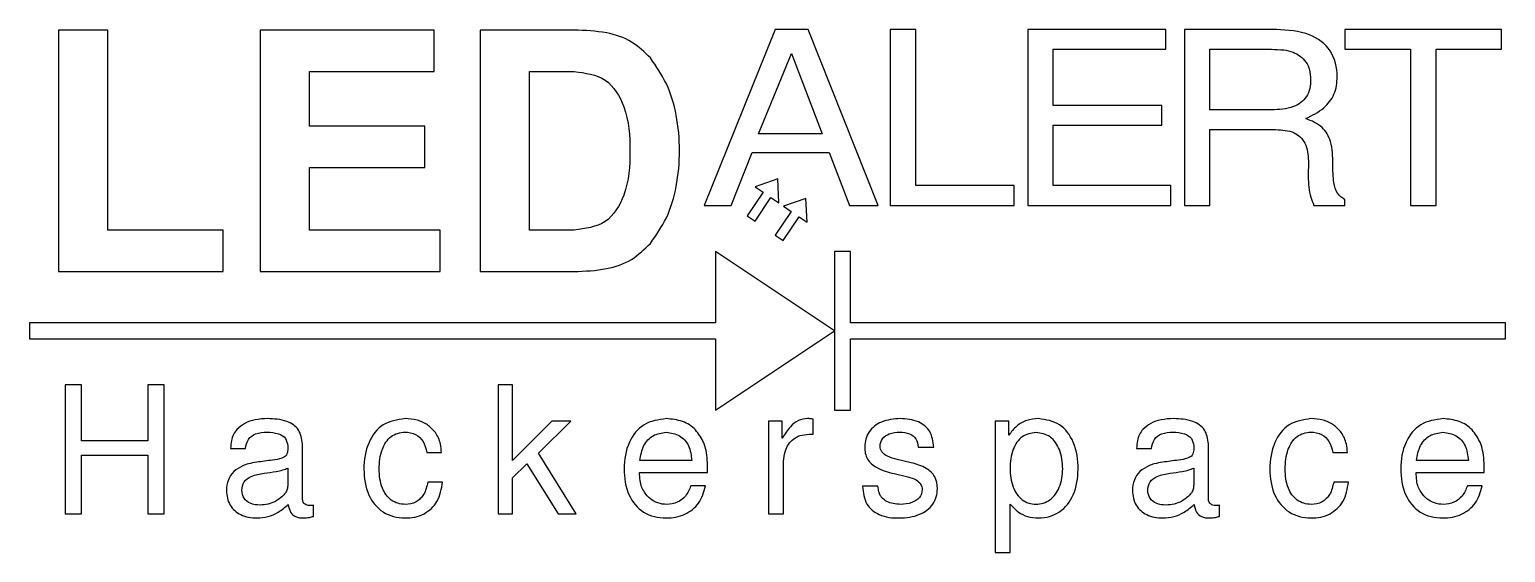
# Model space of a CAD drawing. Extents: x 6 to 120, y 5 to 45.
import ezdxf

# ---------------------------------------------------------------- set-up
doc = ezdxf.new("R2010")
doc.units = 0
doc.layers.add('Layer_1', color=7, linetype='CONTINUOUS')

msp = doc.modelspace()

# ---------------------------------------------------------------- linework, layer by layer
at = {"layer": 'Layer_1', "color": 7}
for points in [[(8.231843, 45.322157), (8.231843, 26.683363), (20.96657, 26.683363), (20.96657, 29.879309), (12.060033, 29.879309), (12.060033, 45.322157), (8.231843, 45.322157), (8.231843, 45.322157)], [(23.808085, 45.322157), (23.808085, 26.683363), (37.716347, 26.683363), (37.716347, 29.879309), (27.635724, 29.879309), (27.635724, 34.711814), (36.542811, 34.711814), (36.542811, 37.90776), (27.635724, 37.90776), (27.635724, 42.12621), (37.257186, 42.12621), (37.257186, 45.322157), (23.808085, 45.322157), (23.808085, 45.322157)], [(40.803706, 45.322157), (40.803706, 26.683363), (48.07699, 26.683363)], [(48.07699, 45.322157), (40.803706, 45.322157), (40.803706, 45.322157)], [(63.614097, 45.363498), (58.11903, 31.794231), (60.211445, 31.794231), (61.838631, 35.870468), (67.777425, 35.870468), (69.362168, 31.794231), (71.559863, 31.794231), (66.149686, 45.363498), (63.614097, 45.363498), (63.614097, 45.363498)], [(72.497482, 45.363498), (72.497482, 31.794231), (82.070987, 31.794231), (82.070987, 33.320546), (74.463114, 33.320546), (74.463114, 45.363498), (72.497482, 45.363498), (72.497482, 45.363498)], [(83.118297, 45.363498), (83.118297, 31.794231), (94.170714, 31.794231), (94.170714, 33.320546), (85.083379, 33.320546), (85.083379, 37.973906), (93.473428, 37.973906), (93.473428, 39.500221), (85.083379, 39.500221), (85.083379, 43.837183), (93.790375, 43.837183), (93.790375, 45.363498), (83.118297, 45.363498), (83.118297, 45.363498)], [(95.230702, 45.363498), (95.230702, 31.794231), (97.196334, 31.794231), (97.196334, 37.638767), (102.268068, 37.638767)], [(102.331458, 45.363498), (95.230702, 45.363498), (95.230702, 45.363498)], [(107.626983, 45.363498), (107.626983, 43.837183), (112.698713, 43.837183), (112.698713, 31.794231), (114.664349, 31.794231), (114.664349, 43.837183), (119.715133, 43.837183), (119.715133, 45.363498), (107.626983, 45.363498), (107.626983, 45.363498)], [(64.860946, 43.502044), (67.227862, 37.322369), (62.324804, 37.322369), (64.860946, 43.502044), (64.860946, 43.502044)], [(97.196334, 43.837183), (101.951118, 43.837183)], [(101.951118, 39.165082), (97.196334, 39.165082), (97.196334, 43.837183), (97.196334, 43.837183)], [(44.631895, 42.12621), (48.07699, 42.12621)], [(48.07699, 29.879309), (44.631895, 29.879309), (44.631895, 42.12621), (44.631895, 42.12621)], [(104.80421, 35.218932), (104.783263, 34.009014)], [(63.800959, 33.828216), (62.065182, 33.226288), (62.674825, 32.815082), (61.440653, 30.988355), (62.051401, 30.576597), (63.283919, 32.404427), (63.893011, 31.99322), (63.800959, 33.828216), (63.800959, 33.828216)], [(65.978809, 32.328359), (64.243032, 31.725881), (64.852127, 31.315225), (63.618505, 29.487946), (64.229251, 29.076189), (65.461769, 30.904018), (66.070864, 30.493363), (65.978809, 32.328359), (65.978809, 32.328359)], [(105.22699, 31.794231), (107.614855, 31.794231), (107.614855, 32.221974)], [(59.001527, 28.236688), (59.001527, 22.720678), (5.999973, 22.720678), (5.999973, 21.495325), (59.001527, 21.495325), (59.001527, 15.979865), (68.194696, 22.108275), (59.001527, 28.236688), (59.001527, 28.236688)], [(68.194696, 22.108275), (68.194696, 15.979865), (69.420046, 15.979865), (69.420046, 21.495325), (120.029876, 21.495325), (120.029876, 22.720678), (69.420046, 22.720678), (69.420046, 28.236688), (68.194696, 28.236688), (68.194696, 22.108275), (68.194696, 22.108275)], [(8.7566, 17.927308), (8.7566, 7.975667), (10.023844, 7.975667), (10.023844, 12.508311), (15.13361, 12.508311), (15.13361, 7.975667), (16.400854, 7.975667), (16.400854, 17.927308), (15.13361, 17.927308), (15.13361, 13.627277), (10.023844, 13.627277), (10.023844, 17.927308), (8.7566, 17.927308), (8.7566, 17.927308)], [(42.195524, 17.927308), (42.195524, 7.975667), (43.326617, 7.975667), (43.326617, 10.760958), (44.430151, 11.852915), (46.842268, 7.975667), (48.245663, 7.975667), (45.329735, 12.658242), (47.809652, 15.12934), (46.351687, 15.12934), (43.326617, 12.098759), (43.326617, 17.927308), (42.195524, 17.927308), (42.195524, 17.927308)], [(24.397885, 15.333841), (24.397885, 15.333841)], [(35.010985, 15.333841), (35.010985, 15.333841)], [(55.211921, 15.333841), (55.211921, 15.333841)], [(64.148775, 13.832329), (64.148775, 15.12934), (63.099812, 15.12934), (63.099812, 7.975667), (64.244686, 7.975667), (64.244686, 11.689207)], [(66.097319, 15.333841), (66.097319, 15.333841)], [(66.533883, 14.132743), (66.533883, 15.293052)], [(73.268081, 15.333841), (73.268081, 15.333841)], [(81.665293, 14.050611), (81.665293, 15.12934), (80.615779, 15.12934), (80.615779, 5.000207), (81.760653, 5.000207), (81.760653, 8.726974)], [(83.940709, 15.333841), (83.940709, 15.333841)], [(94.390097, 15.333841), (94.390097, 15.333841)], [(105.00375, 15.333841), (105.00375, 15.333841)], [(115.212808, 15.333841), (115.212808, 15.333841)], [(55.19814, 14.282674), (55.19814, 14.282674)], [(83.749989, 14.268893), (83.749989, 14.268893)], [(115.199027, 14.282674), (115.199027, 14.282674)], [(21.536527, 13.013224), (22.680849, 13.013224)], [(25.95121, 13.217725), (25.95121, 12.917864)], [(27.082304, 9.177316), (27.082304, 13.381987)], [(36.687229, 12.726593), (37.832103, 12.726593)], [(74.657695, 13.136146), (75.85714, 13.136146)], [(91.528739, 13.013224), (92.673613, 13.013224)], [(95.943973, 13.217725), (95.943973, 12.917864)], [(97.074516, 9.177316), (97.074516, 13.381987)], [(106.679444, 12.726593), (107.824318, 12.726593)], [(25.95121, 11.511714), (25.95121, 10.228484)], [(25.95121, 11.511714), (25.95121, 11.511714)], [(57.160468, 12.098759), (53.154236, 12.098759)], [(74.126321, 11.921267), (73.036571, 12.180338)], [(95.943973, 11.511714), (95.943973, 10.228484)], [(95.943973, 11.511714), (95.943973, 11.511714)], [(117.161352, 12.098759), (113.15512, 12.098759)], [(37.913683, 10.432985), (36.768809, 10.432985)], [(53.127224, 11.17051), (58.386921, 11.17051)], [(72.79128, 11.088381), (73.854022, 10.828759)], [(107.905897, 10.432985), (106.761574, 10.432985)], [(113.128112, 11.17051), (118.387808, 11.17051)], [(58.23699, 10.146354), (57.092116, 10.146354)], [(71.551044, 10.105565), (70.352152, 10.105565)], [(118.237875, 10.146354), (117.093554, 10.146354)], [(27.941097, 7.784947), (27.941097, 8.644844)], [(97.93331, 7.784947), (97.93331, 8.644844)]]:
    msp.add_lwpolyline(points, dxfattribs=at)
for points, knots in [([(53.972237, 43.174071), (53.511766, 43.622996), (52.558135, 44.552717), (50.440128, 45.236954), (48.918224, 45.291826), (48.07699, 45.322157)], [0, 0, 0, 0, 1.907605, 3.950629, 6.475578, 6.475578, 6.475578, 6.475578]), ([(104.593094, 38.494804), (105.086466, 38.733065), (105.975192, 39.16225), (106.902554, 40.351886), (107.121968, 41.954473), (106.714278, 43.841544), (104.763167, 45.236364), (103.209572, 45.317588), (102.331458, 45.363498)], [0, 0, 0, 0, 1.628527, 2.933513, 4.320366, 6.376017, 8.378399, 10.981459, 10.981459, 10.981459, 10.981459]), ([(101.951118, 43.837183), (102.269584, 43.829815), (102.832853, 43.816785), (103.605358, 43.668943), (103.992571, 43.426856), (104.170311, 43.315733)], [0, 0, 0, 0, 0.957189, 1.692979, 2.317303, 2.317303, 2.317303, 2.317303]), ([(53.972237, 28.856805), (54.418696, 29.49838), (55.349517, 30.835996), (56.057395, 33.321869), (56.302822, 36.009713), (56.056575, 38.697964), (55.345559, 41.180978), (54.418384, 42.526581), (53.972237, 43.174071)], [0, 0, 0, 0, 2.331144, 4.860188, 7.637296, 10.397434, 12.926477, 15.272123, 15.272123, 15.272123, 15.272123]), ([(104.170311, 43.315733), (104.330533, 43.170827), (104.65604, 42.876439), (104.92318, 42.225343), (105.01831, 41.31138), (104.83192, 40.11877), (103.545878, 39.207849), (102.536497, 39.18078), (101.951118, 39.165082)], [0, 0, 0, 0, 0.641459, 1.303184, 2.045645, 3.41114, 4.665169, 6.396492, 6.396492, 6.396492, 6.396492]), ([(48.07699, 42.12621), (48.942617, 42.012722), (50.674236, 41.785697), (52.271174, 39.128346), (52.459703, 35.996222), (52.269958, 32.864738), (50.671721, 30.218895), (48.942368, 29.992566), (48.07699, 29.879309)], [0, 0, 0, 0, 2.493378, 4.987808, 8.441282, 11.876992, 14.366088, 16.859225, 16.859225, 16.859225, 16.859225]), ([(102.268068, 37.638767), (102.767292, 37.618149), (103.659432, 37.581302), (104.732613, 36.576893), (104.778838, 35.700164), (104.80421, 35.218932)], [0, 0, 0, 0, 1.459576, 2.608339, 4.006128, 4.006128, 4.006128, 4.006128]), ([(106.684956, 34.958207), (106.684083, 35.556556), (106.682601, 36.571764), (105.919692, 37.966768), (105.058759, 38.309452), (104.593094, 38.494804)], [0, 0, 0, 0, 1.778197, 3.017031, 4.476502, 4.476502, 4.476502, 4.476502]), ([(107.614855, 32.221974), (107.404723, 32.374271), (106.954945, 32.700255), (106.712549, 33.739715), (106.695534, 34.491102), (106.684956, 34.958207)], [0, 0, 0, 0, 0.755543, 1.617201, 3.033002, 3.033002, 3.033002, 3.033002]), ([(104.783263, 34.009014), (104.794281, 33.734421), (104.81561, 33.202816), (104.957882, 32.45242), (105.141179, 32.004109), (105.22699, 31.794231)], [0, 0, 0, 0, 0.824156, 1.595548, 2.274554, 2.274554, 2.274554, 2.274554]), ([(48.07699, 26.683363), (48.914817, 26.715654), (50.436622, 26.774305), (52.551875, 27.472979), (53.509754, 28.406219), (53.972237, 28.856805)], [0, 0, 0, 0, 2.514239, 4.56679, 6.482968, 6.482968, 6.482968, 6.482968]), ([(24.397885, 15.333841), (24.072611, 15.316363), (23.46502, 15.283716), (22.62636, 15.015041), (22.21864, 14.665266), (22.027108, 14.500956)], [0, 0, 0, 0, 0.976846, 1.824684, 2.575824, 2.575824, 2.575824, 2.575824]), ([(27.082304, 13.381987), (27.028961, 13.765999), (26.922121, 14.535133), (25.770038, 15.271973), (24.897379, 15.31132), (24.397885, 15.333841)], [0, 0, 0, 0, 1.112983, 2.229183, 3.723255, 3.723255, 3.723255, 3.723255]), ([(35.010985, 15.333841), (34.412613, 15.242691), (33.219052, 15.060874), (32.021335, 13.424615), (31.736313, 11.456172), (32.018472, 9.476053), (33.224856, 7.948248), (34.925594, 7.545735), (36.492395, 7.838868), (37.654888, 8.923554), (37.823865, 9.909119), (37.913683, 10.432985)], [0, 0, 0, 0, 1.751291, 3.493266, 5.598179, 7.63785, 9.33671, 11.079196, 12.598212, 13.971183, 15.529023, 15.529023, 15.529023, 15.529023]), ([(37.354753, 14.268893), (37.165092, 14.474855), (36.775697, 14.89772), (35.936668, 15.263563), (35.327526, 15.309809), (35.010985, 15.333841)], [0, 0, 0, 0, 0.833266, 1.710793, 2.660118, 2.660118, 2.660118, 2.660118]), ([(55.211921, 15.333841), (54.598142, 15.245699), (53.384789, 15.071455), (52.134989, 13.453845), (51.840899, 11.46954), (52.117341, 9.473822), (53.364481, 7.929872), (55.086594, 7.552746), (56.63603, 7.828156), (57.828071, 8.762688), (58.097437, 9.674145), (58.23699, 10.146354)], [0, 0, 0, 0, 1.797414, 3.553234, 5.6476, 7.71868, 9.432051, 11.228732, 12.713561, 14.05913, 15.505671, 15.505671, 15.505671, 15.505671]), ([(58.100841, 13.449788), (57.909137, 13.808458), (57.52929, 14.519138), (56.451147, 15.210236), (55.633576, 15.291784), (55.211921, 15.333841)], [0, 0, 0, 0, 1.2057, 2.389014, 3.649257, 3.649257, 3.649257, 3.649257]), ([(66.097319, 15.333841), (65.860066, 15.303546), (65.35463, 15.239006), (64.682231, 14.648004), (64.343207, 14.129623), (64.148775, 13.832329)], [0, 0, 0, 0, 0.70362, 1.498963, 2.568455, 2.568455, 2.568455, 2.568455]), ([(66.533883, 15.293052), (66.478039, 15.300942), (66.376589, 15.315276), (66.231039, 15.331184), (66.141141, 15.33297), (66.097319, 15.333841)], [0, 0, 0, 0, 0.169217, 0.30741, 0.43884, 0.43884, 0.43884, 0.43884]), ([(73.268081, 15.333841), (72.771321, 15.29405), (71.865368, 15.221481), (70.752747, 14.381751), (70.451621, 13.236787), (70.635913, 12.148415), (71.558589, 11.400132), (72.331779, 11.20459), (72.79128, 11.088381)], [0, 0, 0, 0, 1.474251, 2.688627, 3.892547, 4.856889, 5.824152, 7.241034, 7.241034, 7.241034, 7.241034]), ([(75.85714, 13.136146), (75.805331, 13.558645), (75.705206, 14.375175), (74.617955, 15.244893), (73.748764, 15.302167), (73.268081, 15.333841)], [0, 0, 0, 0, 1.234474, 2.385768, 3.810207, 3.810207, 3.810207, 3.810207]), ([(83.940709, 15.333841), (83.634857, 15.307806), (83.035902, 15.256822), (82.215497, 14.790662), (81.852743, 14.302741), (81.665293, 14.050611)], [0, 0, 0, 0, 0.913335, 1.788598, 2.724512, 2.724512, 2.724512, 2.724512]), ([(81.760653, 8.726974), (81.957844, 8.510315), (82.335369, 8.095519), (83.115423, 7.724702), (84.227117, 7.591792), (85.6801, 7.969355), (86.826465, 9.495046), (87.101901, 11.463211), (86.840715, 13.417265), (85.694074, 15.063924), (84.524574, 15.24396), (83.940709, 15.333841)], [0, 0, 0, 0, 0.87209, 1.669627, 2.524388, 4.20635, 5.888029, 7.91387, 10.027248, 11.737531, 13.442643, 13.442643, 13.442643, 13.442643]), ([(94.390097, 15.333841), (94.064823, 15.316363), (93.457232, 15.283715), (92.618572, 15.015041), (92.210852, 14.665267), (92.01932, 14.500956)], [0, 0, 0, 0, 0.976845, 1.824684, 2.575823, 2.575823, 2.575823, 2.575823]), ([(97.074516, 13.381987), (97.021173, 13.765999), (96.914334, 14.535133), (95.762251, 15.271974), (94.889591, 15.31132), (94.390097, 15.333841)], [0, 0, 0, 0, 1.112982, 2.229182, 3.723256, 3.723256, 3.723256, 3.723256]), ([(105.00375, 15.333841), (104.405342, 15.242685), (103.211699, 15.060855), (102.013677, 13.424706), (101.728495, 11.456176), (102.010694, 9.476054), (103.217069, 7.948248), (104.917809, 7.545735), (106.48461, 7.838868), (107.647103, 8.923554), (107.81608, 9.909119), (107.905897, 10.432985)], [0, 0, 0, 0, 1.751427, 3.493569, 5.598509, 7.638181, 9.337041, 11.079526, 12.598542, 13.971513, 15.529353, 15.529353, 15.529353, 15.529353]), ([(107.347515, 14.268893), (107.157855, 14.474855), (106.76846, 14.89772), (105.929432, 15.263563), (105.320291, 15.309809), (105.00375, 15.333841)], [0, 0, 0, 0, 0.833265, 1.710791, 2.660115, 2.660115, 2.660115, 2.660115]), ([(115.212808, 15.333841), (114.599029, 15.245699), (113.385674, 15.071455), (112.135882, 13.453844), (111.841748, 11.469536), (112.118354, 9.473728), (113.365803, 7.9299), (115.087917, 7.552752), (116.637334, 7.828119), (117.829108, 8.762768), (118.098368, 9.674155), (118.237875, 10.146354)], [0, 0, 0, 0, 1.797415, 3.553235, 5.647602, 7.718709, 9.432252, 11.22907, 12.71376, 14.059124, 15.50561, 15.50561, 15.50561, 15.50561]), ([(118.101725, 13.449788), (117.910021, 13.808458), (117.530173, 14.519137), (116.452032, 15.210236), (115.634462, 15.291784), (115.212808, 15.333841)], [0, 0, 0, 0, 1.2057, 2.389013, 3.649253, 3.649253, 3.649253, 3.649253]), ([(22.027108, 14.500956), (21.930042, 14.374947), (21.730133, 14.115434), (21.574418, 13.594716), (21.55003, 13.220459), (21.536527, 13.013224)], [0, 0, 0, 0, 0.473813, 0.975815, 1.598682, 1.598682, 1.598682, 1.598682]), ([(22.680849, 13.013224), (22.73079, 13.26978), (22.826269, 13.760269), (23.519253, 14.245228), (24.356348, 14.304905), (25.158202, 14.24232), (25.84288, 13.859556), (25.91587, 13.427106), (25.95121, 13.217725)], [0, 0, 0, 0, 0.756741, 1.446751, 2.342738, 3.225106, 3.872546, 4.480259, 4.480259, 4.480259, 4.480259]), ([(36.768809, 10.432985), (36.693874, 10.100141), (36.558212, 9.497555), (35.8899, 8.818211), (34.936306, 8.637042), (33.855445, 8.931377), (33.118328, 10.047779), (32.96801, 11.45654), (33.11484, 12.868082), (33.8229, 14.044195), (34.910415, 14.360425), (35.838272, 14.183448), (36.499286, 13.578591), (36.621752, 13.02342), (36.687229, 12.726593)], [0, 0, 0, 0, 1.008292, 1.825428, 2.686637, 3.812012, 4.968972, 6.445305, 7.997948, 9.185398, 10.302559, 11.153894, 11.931597, 12.82514, 12.82514, 12.82514, 12.82514]), ([(37.832103, 12.726593), (37.809786, 12.934649), (37.768829, 13.316472), (37.613006, 13.844182), (37.438353, 14.131407), (37.354753, 14.268893)], [0, 0, 0, 0, 0.627426, 1.151452, 1.632594, 1.632594, 1.632594, 1.632594]), ([(53.154236, 12.098759), (53.220756, 12.496925), (53.344877, 13.239857), (54.133828, 14.129103), (54.841554, 14.231222), (55.19814, 14.282674)], [0, 0, 0, 0, 1.197682, 2.234737, 3.287872, 3.287872, 3.287872, 3.287872]), ([(55.19814, 14.282674), (55.557473, 14.229512), (56.265341, 14.124788), (57.038149, 13.227409), (57.118062, 12.490044), (57.160468, 12.098759)], [0, 0, 0, 0, 1.061405, 2.09091, 3.254886, 3.254886, 3.254886, 3.254886]), ([(64.244686, 11.689207), (64.266368, 12.176325), (64.304734, 13.038227), (65.247663, 14.087997), (66.081124, 14.116992), (66.533883, 14.132743)], [0, 0, 0, 0, 1.429335, 2.529051, 3.836911, 3.836911, 3.836911, 3.836911]), ([(73.036571, 12.180338), (72.781052, 12.246873), (72.35072, 12.358927), (71.817803, 12.703303), (71.658299, 13.2534), (71.849988, 13.838293), (72.46471, 14.227354), (73.215576, 14.310805), (73.961328, 14.237115), (74.56187, 13.796372), (74.625076, 13.360887), (74.657695, 13.136146)], [0, 0, 0, 0, 0.79496, 1.338831, 1.801006, 2.407141, 3.047534, 3.862072, 4.643577, 5.258845, 5.914979, 5.914979, 5.914979, 5.914979]), ([(83.749989, 14.268893), (84.141908, 14.197848), (84.946978, 14.051911), (85.701892, 12.867106), (85.888851, 11.479786), (85.694127, 10.075922), (84.934205, 8.978781), (83.761716, 8.604462), (82.589137, 8.97874), (81.871597, 10.102993), (81.698898, 11.50149), (81.871523, 12.880098), (82.589351, 14.051244), (83.371332, 14.197885), (83.749989, 14.268893)], [0, 0, 0, 0, 1.148618, 2.359462, 3.869092, 5.32259, 6.51836, 7.660313, 8.770133, 9.952247, 11.437459, 12.92267, 14.104784, 15.214605, 15.214605, 15.214605, 15.214605]), ([(92.01932, 14.500956), (91.922253, 14.374947), (91.722344, 14.115434), (91.566628, 13.594716), (91.542242, 13.220459), (91.528739, 13.013224)], [0, 0, 0, 0, 0.473814, 0.975816, 1.598682, 1.598682, 1.598682, 1.598682]), ([(92.673613, 13.013224), (92.723505, 13.26977), (92.818879, 13.760183), (93.511596, 14.245271), (94.348676, 14.304906), (95.150552, 14.242272), (95.835476, 13.859637), (95.908582, 13.427113), (95.943973, 13.217725)], [0, 0, 0, 0, 0.756696, 1.446494, 2.342339, 3.224851, 3.872511, 4.480266, 4.480266, 4.480266, 4.480266]), ([(106.761574, 10.432985), (106.686597, 10.100126), (106.550848, 9.497464), (105.882235, 8.818243), (104.928632, 8.637034), (103.847767, 8.931359), (103.110977, 10.047871), (102.960836, 11.456541), (103.107495, 12.867991), (103.815228, 14.044208), (104.902682, 14.360424), (105.830486, 14.183446), (106.491502, 13.578591), (106.613967, 13.02342), (106.679444, 12.726593)], [0, 0, 0, 0, 1.008338, 1.825664, 2.687013, 3.812251, 4.969052, 6.445362, 7.997983, 9.185283, 10.302307, 11.153644, 11.931347, 12.824889, 12.824889, 12.824889, 12.824889]), ([(107.824318, 12.726593), (107.802031, 12.934642), (107.761131, 13.316432), (107.605656, 13.844187), (107.431079, 14.131409), (107.347515, 14.268893)], [0, 0, 0, 0, 0.627406, 1.151354, 1.632427, 1.632427, 1.632427, 1.632427]), ([(113.15512, 12.098759), (113.221641, 12.496925), (113.345762, 13.239858), (114.134715, 14.129103), (114.842442, 14.231222), (115.199027, 14.282674)], [0, 0, 0, 0, 1.197682, 2.234738, 3.287874, 3.287874, 3.287874, 3.287874]), ([(115.199027, 14.282674), (115.558361, 14.229513), (116.266229, 14.124789), (117.039035, 13.227408), (117.118947, 12.490044), (117.161352, 12.098759)], [0, 0, 0, 0, 1.061405, 2.090909, 3.254885, 3.254885, 3.254885, 3.254885]), ([(25.95121, 12.917864), (25.934184, 12.773913), (25.899055, 12.476895), (25.386861, 12.204101), (25.005137, 12.155932), (24.766097, 12.125768)], [0, 0, 0, 0, 0.410759, 0.847534, 1.579276, 1.579276, 1.579276, 1.579276]), ([(58.386921, 11.17051), (58.382504, 11.489755), (58.374667, 12.056222), (58.297801, 12.826186), (58.161983, 13.256204), (58.100841, 13.449788)], [0, 0, 0, 0, 0.958416, 1.700616, 2.308305, 2.308305, 2.308305, 2.308305]), ([(95.943973, 12.917864), (95.92689, 12.773907), (95.891633, 12.476816), (95.379202, 12.204165), (94.997383, 12.155954), (94.75831, 12.125768)], [0, 0, 0, 0, 0.410799, 0.847789, 1.579665, 1.579665, 1.579665, 1.579665]), ([(118.387808, 11.17051), (118.383391, 11.489755), (118.375553, 12.056223), (118.298683, 12.826186), (118.162867, 13.256204), (118.101725, 13.449788)], [0, 0, 0, 0, 0.958416, 1.700616, 2.308305, 2.308305, 2.308305, 2.308305]), ([(22.4769, 11.689207), (22.229365, 11.559869), (21.753805, 11.31139), (21.297644, 10.598525), (21.165253, 9.6744), (21.387218, 8.611656), (22.330224, 7.788994), (23.429449, 7.614054), (24.427568, 7.728854), (25.268384, 8.098675), (25.740218, 8.499067), (25.992551, 8.713193)], [0, 0, 0, 0, 0.825908, 1.586717, 2.427674, 3.588624, 4.677643, 5.954085, 6.810994, 7.671525, 8.660764, 8.660764, 8.660764, 8.660764]), ([(24.766097, 12.125768), (24.362553, 12.073036), (23.741124, 11.991834), (22.968, 11.871726), (22.619129, 11.742067), (22.4769, 11.689207)], [0, 0, 0, 0, 1.222372, 1.882365, 2.336634, 2.336634, 2.336634, 2.336634]), ([(24.125585, 11.11539), (24.43473, 11.158002), (24.92102, 11.225031), (25.539684, 11.336333), (25.828028, 11.459218), (25.95121, 11.511714)], [0, 0, 0, 0, 0.937454, 1.474626, 1.875257, 1.875257, 1.875257, 1.875257]), ([(70.352152, 10.105565), (70.407073, 9.620679), (70.510396, 8.708472), (71.707249, 7.744998), (73.20607, 7.604413), (74.700634, 7.786715), (75.898141, 8.633045), (76.226422, 9.818788), (76.029753, 10.886315), (75.223288, 11.622202), (74.525401, 11.812466), (74.126321, 11.921267)], [0, 0, 0, 0, 1.411125, 2.654727, 4.233214, 5.820832, 7.105775, 8.359862, 9.297374, 10.219046, 11.450006, 11.450006, 11.450006, 11.450006]), ([(92.469112, 11.689207), (92.22161, 11.559876), (91.746126, 11.311414), (91.290283, 10.598449), (91.158067, 9.674396), (91.37997, 8.611654), (92.322995, 7.788994), (93.422162, 7.614061), (94.420167, 7.72883), (95.260768, 8.098726), (95.732479, 8.499074), (95.984766, 8.713193)], [0, 0, 0, 0, 0.825789, 1.586451, 2.427384, 3.588333, 4.677353, 5.953795, 6.810562, 7.670849, 8.659976, 8.659976, 8.659976, 8.659976]), ([(94.75831, 12.125768), (94.354766, 12.073036), (93.733337, 11.991834), (92.960212, 11.871726), (92.611342, 11.742067), (92.469112, 11.689207)], [0, 0, 0, 0, 1.222372, 1.882366, 2.336635, 2.336635, 2.336635, 2.336635]), ([(94.117798, 11.11539), (94.42699, 11.15801), (94.913411, 11.22506), (95.532262, 11.336319), (95.820744, 11.459217), (95.943973, 11.511714)], [0, 0, 0, 0, 0.937595, 1.475026, 1.87579, 1.87579, 1.87579, 1.87579]), ([(25.501969, 9.300238), (25.342561, 9.17264), (25.025659, 8.918979), (24.437112, 8.703094), (23.769651, 8.632091), (23.081811, 8.713875), (22.506671, 9.152913), (22.357922, 9.809364), (22.514404, 10.501305), (23.223037, 10.967394), (23.789228, 11.060235), (24.125585, 11.11539)], [0, 0, 0, 0, 0.609364, 1.211407, 1.84748, 2.617164, 3.235557, 3.876506, 4.53354, 5.231676, 6.253377, 6.253377, 6.253377, 6.253377]), ([(53.508667, 9.641442), (53.428955, 9.778573), (53.264701, 10.061144), (53.149694, 10.588745), (53.135231, 10.963218), (53.127224, 11.17051)], [0, 0, 0, 0, 0.473358, 0.975393, 1.597885, 1.597885, 1.597885, 1.597885]), ([(73.854022, 10.828759), (74.07271, 10.770561), (74.445687, 10.671304), (74.888608, 10.319313), (75.008403, 9.782141), (74.794431, 9.178311), (74.122674, 8.779818), (73.39569, 8.686705), (72.740226, 8.748083), (72.240461, 8.895463), (71.992842, 9.097382), (71.877916, 9.191097)], [0, 0, 0, 0, 0.676743, 1.1542, 1.604773, 2.237646, 2.938158, 3.822737, 4.401915, 4.911311, 5.352497, 5.352497, 5.352497, 5.352497]), ([(95.494181, 9.300238), (95.334773, 9.17264), (95.017872, 8.918978), (94.429325, 8.703094), (93.761864, 8.632091), (93.074024, 8.713875), (92.498885, 9.152913), (92.350137, 9.809364), (92.506618, 10.501305), (93.215251, 10.967394), (93.781442, 11.060235), (94.117798, 11.11539)], [0, 0, 0, 0, 0.609363, 1.211406, 1.84748, 2.617165, 3.235557, 3.876506, 4.533539, 5.231676, 6.253375, 6.253375, 6.253375, 6.253375]), ([(113.509552, 9.641442), (113.42984, 9.778573), (113.265586, 10.061144), (113.15058, 10.588745), (113.136117, 10.963218), (113.128112, 11.17051)], [0, 0, 0, 0, 0.473358, 0.975393, 1.597885, 1.597885, 1.597885, 1.597885]), ([(25.95121, 10.228484), (25.945748, 10.11316), (25.935126, 9.888866), (25.770833, 9.562068), (25.597534, 9.393302), (25.501969, 9.300238)], [0, 0, 0, 0, 0.343195, 0.667481, 1.066146, 1.066146, 1.066146, 1.066146]), ([(27.941097, 8.644844), (27.906904, 8.637666), (27.847885, 8.625277), (27.765566, 8.617532), (27.604543, 8.615832), (27.368372, 8.644205), (27.113688, 8.867487), (27.093104, 9.070696), (27.082304, 9.177316)], [0, 0, 0, 0, 0.104748, 0.1808, 0.24743, 0.588622, 0.870548, 1.181751, 1.181751, 1.181751, 1.181751]), ([(57.092116, 10.146354), (56.975324, 9.867207), (56.755523, 9.341859), (56.056115, 8.806205), (55.272854, 8.67253), (54.544179, 8.780685), (53.924154, 9.101717), (53.648575, 9.4597), (53.508667, 9.641442)], [0, 0, 0, 0, 0.895014, 1.684395, 2.520291, 3.210015, 3.870573, 4.551751, 4.551751, 4.551751, 4.551751]), ([(71.877916, 9.191097), (71.824377, 9.260759), (71.709368, 9.410404), (71.607205, 9.727994), (71.571759, 9.966295), (71.551044, 10.105565)], [0, 0, 0, 0, 0.261904, 0.562605, 0.985492, 0.985492, 0.985492, 0.985492]), ([(95.943973, 10.228484), (95.938475, 10.11315), (95.927779, 9.888805), (95.763133, 9.562096), (95.589774, 9.393309), (95.494181, 9.300238)], [0, 0, 0, 0, 0.343212, 0.667613, 1.066375, 1.066375, 1.066375, 1.066375]), ([(97.93331, 8.644844), (97.899117, 8.637666), (97.840098, 8.625277), (97.757779, 8.617532), (97.596756, 8.615832), (97.360585, 8.644205), (97.1059, 8.867487), (97.085316, 9.070696), (97.074516, 9.177316)], [0, 0, 0, 0, 0.104748, 0.1808, 0.24743, 0.588622, 0.870548, 1.181751, 1.181751, 1.181751, 1.181751]), ([(117.093554, 10.146354), (116.976715, 9.867197), (116.756808, 9.341782), (116.05714, 8.806238), (115.27379, 8.672523), (114.54506, 8.780685), (113.925037, 9.101716), (113.649458, 9.459699), (113.509552, 9.641442)], [0, 0, 0, 0, 0.895082, 1.684674, 2.52071, 3.210436, 3.870995, 4.552171, 4.552171, 4.552171, 4.552171]), ([(25.992551, 8.713193), (26.026851, 8.50179), (26.089288, 8.116976), (26.562943, 7.696434), (27.033052, 7.65467), (27.393901, 7.667779), (27.653875, 7.713357), (27.835957, 7.758741), (27.941097, 7.784947)], [0, 0, 0, 0, 0.625565, 1.138711, 1.760824, 1.986798, 2.224767, 2.549944, 2.549944, 2.549944, 2.549944]), ([(95.984766, 8.713193), (96.01911, 8.501777), (96.081636, 8.116881), (96.555587, 7.696474), (97.025716, 7.654671), (97.386486, 7.66777), (97.646269, 7.71338), (97.828218, 7.758745), (97.93331, 7.784947)], [0, 0, 0, 0, 0.625604, 1.138949, 1.761203, 1.987034, 2.224742, 2.549778, 2.549778, 2.549778, 2.549778])]:
    msp.add_open_spline(points, degree=3, knots=knots, dxfattribs=at)

doc.saveas('drawing.dxf')
